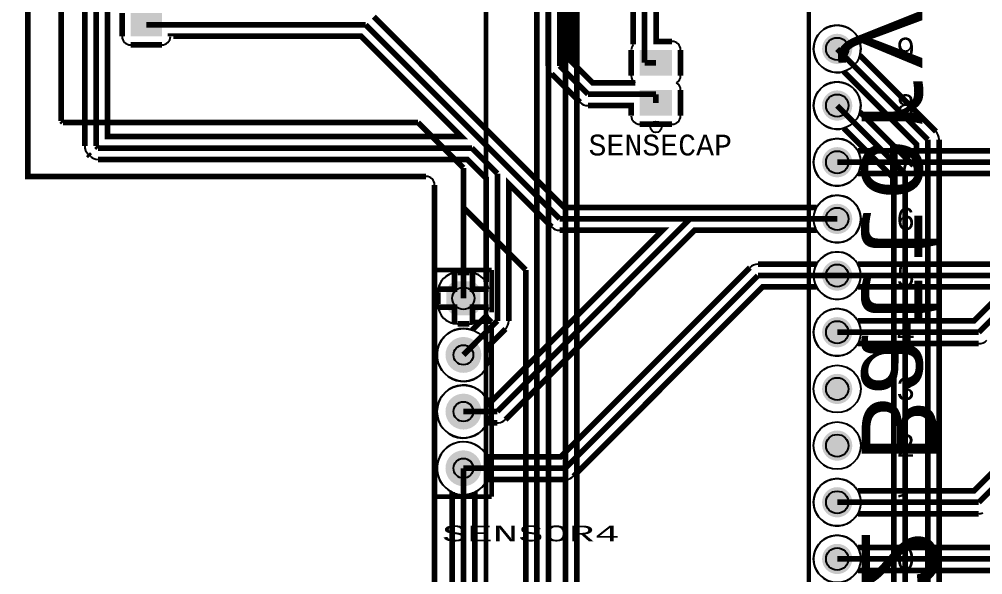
# Model space of a CAD drawing. Extents: x -3564 to 3564, y -2067 to 2176.
# Drawn here: x -3564 to -1863, y -688 to 292 of the extents above; entities that cross this region are included whole.
import ezdxf
from ezdxf.enums import TextEntityAlignment as Align

# ---------------------------------------------------------------- set-up
doc = ezdxf.new("R2010")
doc.units = 0
for name, color, linetype in [('BOARD_OUTLINE', 2, 'CONTINUOUS'), ('COPPER_BOTTOM', 1, 'CONTINUOUS'), ('COPPER_TOP', 3, 'CONTINUOUS'), ('DRILL', 255, 'CONTINUOUS'), ('SILKSCREEN_BOTTOM', 6, 'CONTINUOUS'), ('SILKSCREEN_TOP', 4, 'CONTINUOUS')]:
    doc.layers.add(name, color=color, linetype=linetype)
doc.styles.add('MONOTxtStyle', font='monotxt')
doc.styles.add('MONOTxtStyle_M', font='monotxt')

msp = doc.modelspace()

# ---------------------------------------------------------------- hatches: boundary and pattern name
at = {"layer": 'COPPER_BOTTOM'}
h = msp.add_hatch(color=256, dxfattribs=at)
edge = h.paths.add_edge_path()
edge.add_arc((-2120, 240), 26.685039, 0, 360)
edge = h.paths.add_edge_path()
edge.add_arc((-2120, 240), 19.685039, 0, 360)
h = msp.add_hatch(color=256, dxfattribs=at)
edge = h.paths.add_edge_path()
edge.add_arc((-2120, 140), 26.685039, 0, 360)
edge = h.paths.add_edge_path()
edge.add_arc((-2120, 140), 19.685039, 0, 360)
h = msp.add_hatch(color=256, dxfattribs=at)
edge = h.paths.add_edge_path()
edge.add_arc((-2120, 40), 26.685039, 0, 360)
edge = h.paths.add_edge_path()
edge.add_arc((-2120, 40), 19.685039, 0, 360)
h = msp.add_hatch(color=256, dxfattribs=at)
edge = h.paths.add_edge_path()
edge.add_arc((-2120, -60), 26.685039, 0, 360)
edge = h.paths.add_edge_path()
edge.add_arc((-2120, -60), 19.685039, 0, 360)
h = msp.add_hatch(color=256, dxfattribs=at)
edge = h.paths.add_edge_path()
edge.add_arc((-2120, -160), 26.685039, 0, 360)
edge = h.paths.add_edge_path()
edge.add_arc((-2120, -160), 19.685039, 0, 360)
h = msp.add_hatch(color=256, dxfattribs=at)
edge = h.paths.add_edge_path()
edge.add_line((-2810, -189.585), (-2810, -210.415))
edge.add_arc((-2790.415, -210.415), 19.585, 180, 270)
edge.add_line((-2790.415, -230), (-2769.585, -230))
edge.add_arc((-2769.585, -210.415), 19.585, 270, 0)
edge.add_line((-2750, -210.415), (-2750, -189.585))
edge.add_arc((-2769.585, -189.585), 19.585, 0, 90)
edge.add_line((-2769.585, -170), (-2790.415, -170))
edge.add_arc((-2790.415, -189.585), 19.585, 90, 180)
edge = h.paths.add_edge_path()
edge.add_arc((-2780, -200), 19.585, 0, 360)
h = msp.add_hatch(color=256, dxfattribs=at)
edge = h.paths.add_edge_path()
edge.add_arc((-2120, -260), 26.685039, 0, 360)
edge = h.paths.add_edge_path()
edge.add_arc((-2120, -260), 19.685039, 0, 360)
h = msp.add_hatch(color=256, dxfattribs=at)
edge = h.paths.add_edge_path()
edge.add_arc((-2780, -300), 31.67, 0, 360)
edge = h.paths.add_edge_path()
edge.add_arc((-2780, -300), 17.5, 0, 360)
h = msp.add_hatch(color=256, dxfattribs=at)
edge = h.paths.add_edge_path()
edge.add_arc((-2120, -360), 26.685039, 0, 360)
edge = h.paths.add_edge_path()
edge.add_arc((-2120, -360), 19.685039, 0, 360)
h = msp.add_hatch(color=256, dxfattribs=at)
edge = h.paths.add_edge_path()
edge.add_arc((-2780, -400), 31.67, 0, 360)
edge = h.paths.add_edge_path()
edge.add_arc((-2780, -400), 17.5, 0, 360)
h = msp.add_hatch(color=256, dxfattribs=at)
edge = h.paths.add_edge_path()
edge.add_arc((-2120, -460), 26.685039, 0, 360)
edge = h.paths.add_edge_path()
edge.add_arc((-2120, -460), 19.685039, 0, 360)
h = msp.add_hatch(color=256, dxfattribs=at)
edge = h.paths.add_edge_path()
edge.add_arc((-2780, -500), 31.67, 0, 360)
edge = h.paths.add_edge_path()
edge.add_arc((-2780, -500), 17.5, 0, 360)
h = msp.add_hatch(color=256, dxfattribs=at)
edge = h.paths.add_edge_path()
edge.add_arc((-2120, -560), 26.685039, 0, 360)
edge = h.paths.add_edge_path()
edge.add_arc((-2120, -560), 19.685039, 0, 360)
h = msp.add_hatch(color=256, dxfattribs=at)
edge = h.paths.add_edge_path()
edge.add_arc((-2120, -660), 26.685039, 0, 360)
edge = h.paths.add_edge_path()
edge.add_arc((-2120, -660), 19.685039, 0, 360)
at = {"layer": 'COPPER_TOP'}
h = msp.add_hatch(color=256, dxfattribs=at)
edge = h.paths.add_edge_path()
edge.add_arc((-2120, 240), 26.685039, 0, 360)
edge = h.paths.add_edge_path()
edge.add_arc((-2120, 240), 19.685039, 0, 360)
h = msp.add_hatch(color=256, dxfattribs=at)
edge = h.paths.add_edge_path()
edge.add_arc((-2120, 140), 26.685039, 0, 360)
edge = h.paths.add_edge_path()
edge.add_arc((-2120, 140), 19.685039, 0, 360)
h = msp.add_hatch(color=256, dxfattribs=at)
edge = h.paths.add_edge_path()
edge.add_arc((-2120, 40), 26.685039, 0, 360)
edge = h.paths.add_edge_path()
edge.add_arc((-2120, 40), 19.685039, 0, 360)
h = msp.add_hatch(color=256, dxfattribs=at)
edge = h.paths.add_edge_path()
edge.add_arc((-2120, -60), 26.685039, 0, 360)
edge = h.paths.add_edge_path()
edge.add_arc((-2120, -60), 19.685039, 0, 360)
h = msp.add_hatch(color=256, dxfattribs=at)
edge = h.paths.add_edge_path()
edge.add_arc((-2120, -160), 26.685039, 0, 360)
edge = h.paths.add_edge_path()
edge.add_arc((-2120, -160), 19.685039, 0, 360)
h = msp.add_hatch(color=256, dxfattribs=at)
edge = h.paths.add_edge_path()
edge.add_line((-2810, -189.585), (-2810, -210.415))
edge.add_arc((-2790.415, -210.415), 19.585, 180, 270)
edge.add_line((-2790.415, -230), (-2769.585, -230))
edge.add_arc((-2769.585, -210.415), 19.585, 270, 0)
edge.add_line((-2750, -210.415), (-2750, -189.585))
edge.add_arc((-2769.585, -189.585), 19.585, 0, 90)
edge.add_line((-2769.585, -170), (-2790.415, -170))
edge.add_arc((-2790.415, -189.585), 19.585, 90, 180)
edge = h.paths.add_edge_path()
edge.add_arc((-2780, -200), 19.585, 0, 360)
h = msp.add_hatch(color=256, dxfattribs=at)
edge = h.paths.add_edge_path()
edge.add_arc((-2120, -260), 26.685039, 0, 360)
edge = h.paths.add_edge_path()
edge.add_arc((-2120, -260), 19.685039, 0, 360)
h = msp.add_hatch(color=256, dxfattribs=at)
edge = h.paths.add_edge_path()
edge.add_arc((-2780, -300), 31.67, 0, 360)
edge = h.paths.add_edge_path()
edge.add_arc((-2780, -300), 17.5, 0, 360)
h = msp.add_hatch(color=256, dxfattribs=at)
edge = h.paths.add_edge_path()
edge.add_arc((-2120, -360), 26.685039, 0, 360)
edge = h.paths.add_edge_path()
edge.add_arc((-2120, -360), 19.685039, 0, 360)
h = msp.add_hatch(color=256, dxfattribs=at)
edge = h.paths.add_edge_path()
edge.add_arc((-2780, -400), 31.67, 0, 360)
edge = h.paths.add_edge_path()
edge.add_arc((-2780, -400), 17.5, 0, 360)
h = msp.add_hatch(color=256, dxfattribs=at)
edge = h.paths.add_edge_path()
edge.add_arc((-2120, -460), 26.685039, 0, 360)
edge = h.paths.add_edge_path()
edge.add_arc((-2120, -460), 19.685039, 0, 360)
h = msp.add_hatch(color=256, dxfattribs=at)
edge = h.paths.add_edge_path()
edge.add_arc((-2780, -500), 31.67, 0, 360)
edge = h.paths.add_edge_path()
edge.add_arc((-2780, -500), 17.5, 0, 360)
h = msp.add_hatch(color=256, dxfattribs=at)
edge = h.paths.add_edge_path()
edge.add_arc((-2120, -560), 26.685039, 0, 360)
edge = h.paths.add_edge_path()
edge.add_arc((-2120, -560), 19.685039, 0, 360)
h = msp.add_hatch(color=256, dxfattribs=at)
edge = h.paths.add_edge_path()
edge.add_arc((-2120, -660), 26.685039, 0, 360)
edge = h.paths.add_edge_path()
edge.add_arc((-2120, -660), 19.685039, 0, 360)
at = {"layer": 'DRILL'}
h = msp.add_hatch(color=255, dxfattribs=at)
edge = h.paths.add_edge_path()
edge.add_arc((-2120, 240), 19.685039, 0, 360)
h = msp.add_hatch(color=255, dxfattribs=at)
edge = h.paths.add_edge_path()
edge.add_arc((-2120, 140), 19.685039, 0, 360)
h = msp.add_hatch(color=255, dxfattribs=at)
edge = h.paths.add_edge_path()
edge.add_arc((-2120, 40), 19.685039, 0, 360)
h = msp.add_hatch(color=255, dxfattribs=at)
edge = h.paths.add_edge_path()
edge.add_arc((-2120, -60), 19.685039, 0, 360)
h = msp.add_hatch(color=255, dxfattribs=at)
edge = h.paths.add_edge_path()
edge.add_arc((-2120, -160), 19.685039, 0, 360)
h = msp.add_hatch(color=255, dxfattribs=at)
edge = h.paths.add_edge_path()
edge.add_arc((-2780, -200), 19.585, 0, 360)
h = msp.add_hatch(color=255, dxfattribs=at)
edge = h.paths.add_edge_path()
edge.add_arc((-2120, -260), 19.685039, 0, 360)
h = msp.add_hatch(color=255, dxfattribs=at)
edge = h.paths.add_edge_path()
edge.add_arc((-2780, -300), 17.5, 0, 360)
h = msp.add_hatch(color=255, dxfattribs=at)
edge = h.paths.add_edge_path()
edge.add_arc((-2120, -360), 19.685039, 0, 360)
h = msp.add_hatch(color=255, dxfattribs=at)
edge = h.paths.add_edge_path()
edge.add_arc((-2780, -400), 17.5, 0, 360)
h = msp.add_hatch(color=255, dxfattribs=at)
edge = h.paths.add_edge_path()
edge.add_arc((-2120, -460), 19.685039, 0, 360)
h = msp.add_hatch(color=255, dxfattribs=at)
edge = h.paths.add_edge_path()
edge.add_arc((-2780, -500), 17.5, 0, 360)
h = msp.add_hatch(color=255, dxfattribs=at)
edge = h.paths.add_edge_path()
edge.add_arc((-2120, -560), 19.685039, 0, 360)
h = msp.add_hatch(color=255, dxfattribs=at)
edge = h.paths.add_edge_path()
edge.add_arc((-2120, -660), 19.685039, 0, 360)

# ---------------------------------------------------------------- linework, layer by layer
at = {"layer": 'BOARD_OUTLINE', "color": 2, "const_width": 0.000039}
for points in [[(-3564.266063, 1273.668701), (-3564.266063, 0)], [(-2845.873622, 0), (-3564.266063, 0)], [(-2845.873622, 0), (-2845.873622, -800)]]:
    msp.add_lwpolyline(points, dxfattribs=at)
at = {"layer": 'COPPER_BOTTOM', "color": 1, "const_width": 10}
for points in [[(-3549.193504, 1272.484889), (-3549.193504, 15.072559), (-2845.873622, 15.072559)], [(-2599.999961, 1200), (-2599.999961, -1139.999961)], [(-2579.903228, 1199.963834), (-2579.903228, -1131.675582), (-2574.564729, -1137.014082), (-2571.675582, -1139.903228), (-2128.507628, -1139.903228)], [(-2083.479268, 60.096732), (-1678.3243, 60.096732), (-1580.096732, 158.3243), (-1580.096732, 1060)], [(-2630, 940), (-2630, -820)], [(-3409.970871, -889.903268), (-2728.3243, -889.903268), (-2650.096732, -811.6757), (-2650.096732, 916.817053)], [(-3490, 112.928898), (-3490, 440)], [(-2083.479268, -239.903268), (-1878.3243, -239.903268), (-1830.542304, -192.121272), (-1830.54228, -192.121248), (-1530.096732, 108.3243), (-1530.096732, 121.482157), (-1689.621248, -38.042359), (-1689.621272, -38.042382), (-1825.789431, -174.210541)], [(-3487.071102, 110), (-3490, 112.928898)], [(-3487.071102, 110), (-2860, 110)], [(-2860, 110), (-2780, 30)], [(-1870, -260), (-1510, 100)], [(-2780, 30), (-2780, -200)], [(-2120, 40), (-1670, 40)], [(-2083.479268, -139.903268), (-1848.3243, -139.903268), (-1689.621248, 18.799784), (-1688.517764, 19.903268), (-2083.479268, 19.903268)], [(-2830.801063, 0), (-2830.801063, -800)], [(-2780, -40), (-2670, -150)], [(-2796.016772, -155.287127), (-2796.016772, -183.983228), (-2824.712873, -183.983228)], [(-2735.287127, -183.983228), (-2763.983228, -183.983228), (-2763.983228, -155.287127)], [(-2670, -770), (-2670, -150)], [(-1840, -160), (-2120, -160)], [(-1840.015109, -180.096732), (-2083.479268, -180.096732)], [(-2824.712873, -216.016772), (-2796.016772, -216.016772), (-2796.016772, -244.712873)], [(-2763.983228, -244.712873), (-2763.983228, -216.016772), (-2735.287127, -216.016772)], [(-2120, -260), (-1870, -260)], [(-1870.025733, -280.096732), (-2083.479268, -280.096732)], [(-2083.479268, -539.903268), (-1878.3243, -539.903268), (-1734.234169, -395.813137)], [(-1720, -410), (-1870, -560)], [(-2780, -830), (-2780, -500)], [(-2083.479268, -639.903268), (-1828.3243, -639.903268), (-1704.200194, -515.779162)], [(-3465, -844.903268), (-2823.3243, -844.903268), (-2800.096732, -821.6757), (-2800.096732, -542.121375)], [(-2759.903268, -542.121375), (-2759.903268, -811.593805)], [(-1870, -560), (-2120, -560)], [(-1870, -580.096732), (-2083.479268, -580.096732)], [(-1820, -660), (-2120, -660)], [(-1820, -680.096732), (-2083.479268, -680.096732)]]:
    msp.add_lwpolyline(points, dxfattribs=at)
at = {"layer": 'COPPER_BOTTOM', "color": 1}
for centre, radius in [((-2120, 240), 41.685039), ((-2120, 140), 41.685039), ((-2120, -60), 41.685039), ((-2780, -200), 19.585), ((-2780, -300), 46.67), ((-2120, -360), 41.685039), ((-2780, -400), 46.67), ((-2120, -460), 41.685039)]:
    msp.add_circle(centre, radius, dxfattribs=at)
for centre, radius, start, end in [((-2120, 40), 41.685039, 28.823234, 331.176766), ((-2845.873622, 0), 15.072559, 0, 90), ((-2120, -160), 41.685039, 28.823234, 331.176766), ((-2790.415, -189.585), 34.752323, 99.27605, 170.72395), ((-2769.585, -189.585), 34.752323, 9.27605, 80.72395), ((-2790.415, -210.415), 34.752323, 189.27605, 260.72395), ((-2769.585, -210.415), 34.752323, 279.27605, 350.72395), ((-2120, -260), 41.685039, 28.823234, 331.176766), ((-1869.999977, -260.000017), 20.096732, 269.926571, 315), ((-2780, -500), 46.67, 295.506501, 244.493499), ((-2120, -560), 41.685039, 28.823234, 331.176766), ((-1870, -560), 20.096732, 270, 290.385658), ((-2120, -660), 41.685039, 28.823234, 331.176766)]:
    msp.add_arc(centre, radius, start, end, dxfattribs=at)
at = {"layer": 'COPPER_TOP', "color": 3, "const_width": 10}
for points in [[(-3549.193504, 1272.484889), (-3549.193504, 15.072559), (-2845.873622, 15.072559)], [(-3448.632362, 68.53563), (-3448.632362, 433.14007), (-3502.285288, 486.792996)], [(-2459.999961, 470), (-2459.999961, 215.433071)], [(-2439.903228, 469.961985), (-2439.903228, 253.143425), (-2411.456693, 253.143425)], [(-3428.53563, 441.46437), (-3428.53563, 68.53563)], [(-2610, 437.480315), (-2610, 210)], [(-2480.096693, 247.75081), (-2480.096693, 410.616417), (-2490.84874, 410.616417), (-2490.84874, 427.96685), (-2480.096693, 427.96685), (-2480.096693, 447.03315), (-2490.84874, 447.03315), (-2490.84874, 448.616417), (-2509.915039, 448.616417), (-2509.915039, 447.03315), (-2537.107992, 447.03315), (-2537.107992, 449.311024)], [(-3381.027323, 418.001693), (-3408.438898, 418.001693), (-3408.438898, 85.096732), (-2783.517764, 85.096732), (-2960.922725, 262.501693), (-3297.368386, 262.501693), (-3297.368386, 261.929134)], [(-2630.096732, 210), (-2630.096732, 411.214843), (-2632.271654, 411.214843)], [(-2588.964567, 411.214843), (-2589.903268, 411.214843), (-2589.903268, 218.324403), (-2551.675567, 180.096732), (-2476.662977, 180.096732)], [(-3382.631614, 261.929134), (-3382.631614, 303.267717)], [(-2938.387872, 296.808983), (-2634.503138, -7.075751), (-2601.675622, -39.903268), (-2380.030553, -39.903268)], [(-3340, 282.598425), (-2952.598425, 282.598425)], [(-2952.598425, 282.598425), (-2610, -60)], [(-3312.440945, 246.856575), (-3367.559055, 246.856575)], [(-2483.615866, 192.795276), (-2483.615866, 238.070866)], [(-2396.384134, 238.070866), (-2396.384134, 192.795276)], [(-2120, 240), (-1960, 80)], [(-2079.965398, 228.386509), (-1945.789452, 94.210562)], [(-2610, 210), (-2559.999961, 160)], [(-2459.999961, 215.433071), (-2439.999961, 215.433071)], [(-1980.096732, 22.782032), (-1980.096732, 71.6757), (-2108.386448, 199.965416)], [(-2574.23943, 145.818457), (-2624.181532, 195.760519)], [(-2396.384134, 167.204724), (-2396.384134, 121.929134)], [(-2559.999961, 160), (-2439.999961, 160)], [(-2439.999961, 160), (-2439.999961, 144.566929)], [(-2483.615866, 121.929134), (-2483.615866, 139.903268), (-2559.999961, 139.903268)], [(-2120, 140), (-2000, 20)], [(-2079.965398, 128.386509), (-1985.789438, 34.210549)], [(-2411.456693, 106.856575), (-2468.543307, 106.856575)], [(-2020.096732, -1066.407085), (-2020.096732, 11.6757), (-2108.386448, 99.965416)], [(-3428.53563, 68.53563), (-3425, 65)], [(-3407.071102, 65), (-3425, 65)], [(-3420, 65), (-2765, 65)], [(-2765, 65), (-2720, 20)], [(-1960, 80), (-1960, -1100)], [(-1939.903268, 79.977451), (-1939.903268, -1091.675622), (-1658.746881, -1372.832008), (-1338.3243, -1372.832008), (-1224.234169, -1258.741877)], [(-3439.234169, 50.813137), (-3442.722493, 54.301461)], [(-2740.096732, -171.195709), (-2740.096732, 11.6757), (-2773.3243, 44.903268), (-3425, 44.903268)], [(-2720, 20), (-2720, -240)], [(-2000, 20), (-2000, -1250)], [(-2830.801063, 0), (-2830.801063, -800)], [(-2624.234169, -74.186863), (-2634.503138, -63.917894), (-2634.503161, -63.917871), (-2699.903268, 1.482236), (-2699.903268, -239.95664)], [(-2379.969322, -39.903268), (-2156.520732, -39.903268)], [(-2380, -60), (-2720, -400)], [(-2610, -60), (-2190, -60)], [(-2190, -60), (-2120, -60)], [(-2737.878625, -379.903268), (-2728.3243, -379.903268), (-2634.503138, -286.082106), (-2540.542304, -192.121272), (-2540.54228, -192.121248), (-2428.517764, -80.096732), (-2610, -80.096732)], [(-2156.520732, -80.096732), (-2371.675622, -80.096732), (-2483.700137, -192.121248), (-2483.700161, -192.121272), (-2634.503161, -342.924272), (-2705.78942, -414.210531)], [(-2259.987856, -139.903248), (-2156.520705, -139.903219)], [(-2790.415, -154.832677), (-2769.585, -154.832677)], [(-2737.878625, -479.903268), (-2608.3243, -479.903268), (-2320.542304, -192.121272), (-2320.54228, -192.121248), (-2274.210473, -145.789441)], [(-2260, -160), (-2600, -500)], [(-2119.999961, -159.999961), (-2260, -160)], [(-2825.167323, -210.415), (-2825.167323, -189.585)], [(-2156.520759, -180.096683), (-2251.6756, -180.09671), (-2263.700137, -192.121248), (-2263.700161, -192.121272), (-2585.78942, -514.210531)], [(-2720, -240), (-2780, -300)], [(-2764.426197, -256.005165), (-2740.096732, -231.6757), (-2740.096732, -228.804291)], [(-2769.585, -245.167323), (-2790.415, -245.167323)], [(-2705.789418, -254.210528), (-2736.005144, -284.426255)], [(-2720, -400), (-2780, -400)], [(-2720, -420.096732), (-2737.878625, -420.096732)], [(-2600, -500), (-2780, -500)], [(-2600, -520.096732), (-2737.878625, -520.096732)]]:
    msp.add_lwpolyline(points, dxfattribs=at)
at = {"layer": 'COPPER_TOP', "color": 3}
for centre in [(-2120, 40), (-2120, -260), (-2120, -360), (-2120, -460), (-2120, -560), (-2120, -660)]:
    msp.add_circle(centre, 41.685039, dxfattribs=at)
for centre, radius, start, end in [((-2120, 240), 41.685039, 343.823278, 286.176809), ((-3367.559055, 261.929134), 15.072559, 180, 270), ((-3312.440945, 261.929134), 15.072559, 270, 0), ((-2468.543307, 238.070866), 15.072559, 140.042218, 180), ((-2411.456693, 238.070866), 15.072559, 0, 90), ((-2610, 210), 20.096732, 180, 225.116823), ((-2468.543307, 192.795276), 15.072559, 180, 237.404444), ((-2411.456693, 192.795276), 15.072559, 301.906476, 0), ((-2411.456693, 167.204724), 15.072559, 0, 58.093524), ((-2120, 140), 41.685039, 343.823278, 286.176809), ((-2559.999961, 160), 20.096732, 224.883222, 270), ((-2468.543307, 121.929134), 15.072559, 180, 270), ((-2411.456693, 121.929134), 15.072559, 270, 0), ((-1959.999987, 80.000027), 20.096732, 359.935638, 45), ((-3428.53563, 68.53563), 20.096732, 180, 225.095368), ((-3425, 65), 20.096732, 224.904632, 270), ((-1999.999974, 20.000013), 20.096732, 7.957089, 45), ((-2845.873622, 0), 15.072559, 0, 90), ((-2120, -60), 41.685039, 208.823234, 151.176766), ((-2379.999937, -59.999977), 20.096732, 89.912715, 90.087285), ((-2610, -60), 20.096732, 224.904632, 270), ((-2120, -160), 41.685039, 208.823158, 151.176689), ((-2259.999937, -159.999977), 20.096732, 89.965556, 135), ((-2790.415, -189.585), 34.752323, 90, 180), ((-2769.585, -189.585), 34.752323, 31.948234, 90), ((-2790.415, -210.415), 34.752323, 180, 270), ((-2769.585, -210.415), 34.752323, 270, 328.051766), ((-2780, -300), 46.67, 70.506463, 19.493461), ((-2719.999953, -239.999993), 20.096732, 315, 0.123599), ((-2780, -400), 46.67, 25.506501, 334.493499), ((-2720, -400), 20.096732, 270, 275.878753), ((-2719.999956, -399.999995), 20.096732, 275.878627, 315), ((-2780, -500), 46.67, 25.506501, 334.493499), ((-2600, -500), 20.096732, 270, 275.878753), ((-2599.999956, -499.999995), 20.096732, 275.878627, 315)]:
    msp.add_arc(centre, radius, start, end, dxfattribs=at)
at = {"layer": 'COPPER_TOP'}
for points in [[(-3367.559055, 261.929134), (-3367.559055, 303.267717), (-3312.440945, 261.929134), (-3312.440945, 303.267717)], [(-2468.543307, 192.795276), (-2468.543307, 238.070866), (-2411.456693, 192.795276), (-2411.456693, 238.070866)], [(-2468.543307, 121.929134), (-2468.543307, 167.204724), (-2411.456693, 121.929134), (-2411.456693, 167.204724)]]:
    msp.add_solid(points, dxfattribs=at)
at = {"layer": 'DRILL', "color": 255}
for centre, radius in [((-2120, 240), 19.685039), ((-2120, 140), 19.685039), ((-2120, 40), 19.685039), ((-2120, -60), 19.685039), ((-2120, -160), 19.685039), ((-2780, -200), 19.585), ((-2120, -260), 19.685039), ((-2780, -300), 17.5), ((-2120, -360), 19.685039), ((-2780, -400), 17.5), ((-2120, -460), 19.685039), ((-2780, -500), 17.5), ((-2120, -560), 19.685039), ((-2120, -660), 19.685039)]:
    msp.add_circle(centre, radius, dxfattribs=at)
at = {"layer": 'SILKSCREEN_BOTTOM', "color": 6, "const_width": 8}
msp.add_lwpolyline([(-2740, -1600), (-2740, 1540)], dxfattribs=at)
at = {"layer": 'SILKSCREEN_TOP', "color": 4, "const_width": 8}
for points in [[(-2170, 1040), (-2170, -1160)], [(-2830, -550), (-2830, -150)], [(-2730, -150), (-2830, -150)], [(-2730, -225.000079), (-2730, -150)], [(-2730, -241.666614), (-2763.333346, -241.666614)], [(-2738.333346, -233.333386), (-2730, -241.666614)], [(-2730, -550.000079), (-2730, -250)], [(-2730, -550.000079), (-2830, -550)]]:
    msp.add_lwpolyline(points, dxfattribs=at)
at = {"layer": 'SILKSCREEN_TOP', "color": 4}
msp.add_circle((-2440, 102.244094), 9.84252, dxfattribs=at)

# ---------------------------------------------------------------- texts
at = {"layer": 'SILKSCREEN_BOTTOM', "style": 'MONOTxtStyle_M', "text_generation_flag": 2, "width": 0.995556}
msp.add_text('BHD-2 Battery Holder', height=133.333333, rotation=270, dxfattribs=at).set_placement((-2010, -30), align=Align.MIDDLE_CENTER)
at = {"layer": 'SILKSCREEN_TOP', "style": 'MONOTxtStyle', "width": 0.995556}
for s, p in [('9', (-1982.204724, 240)), ('8', (-1982.204724, 140)), ('7', (-1982.204724, 40)), ('6', (-1982.204724, -60)), ('5', (-1982.204724, -160)), ('4', (-1982.204724, -260)), ('3', (-1982.204724, -360)), ('2', (-1982.204724, -460)), ('1', (-1982.204724, -560)), ('0', (-1982.204724, -660))]:
    msp.add_text(s, height=39.370079, dxfattribs=at).set_placement(p, align=Align.MIDDLE_RIGHT)
msp.add_text('SENSECAP', height=36.745407, dxfattribs=at).set_placement((-2432.440945, 88.661417), align=Align.TOP_CENTER)
at = {"layer": 'SILKSCREEN_TOP', "style": 'MONOTxtStyle', "width": 1.866667}
msp.add_text('SENSOR4', height=27.777769, dxfattribs=at).set_placement((-2660.833307, -614.999961), align=Align.MIDDLE_CENTER)

doc.saveas('drawing.dxf')
